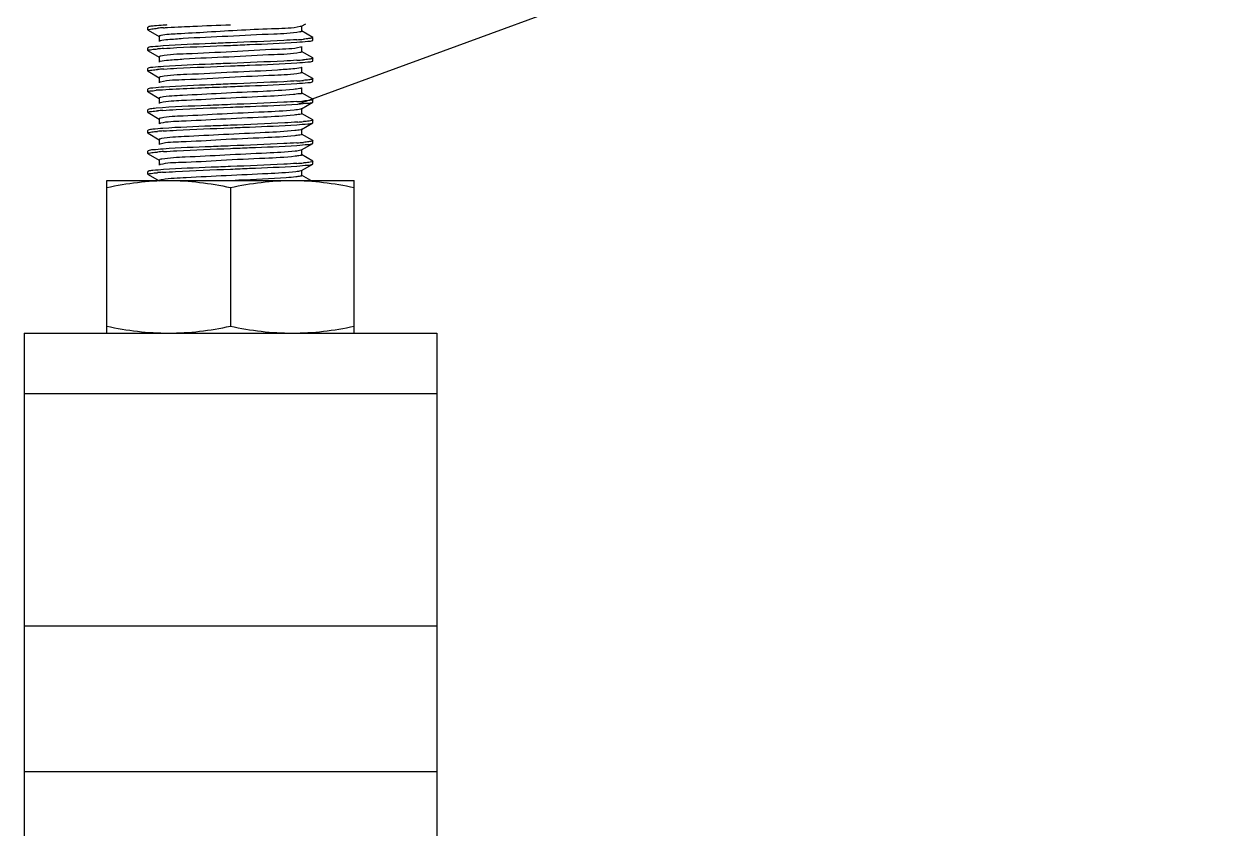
# Model space of a CAD drawing. Extents: x 1725261 to 1937680, y 860327 to 1571294.
# Drawn here: x 1839342 to 1840739, y 1248495 to 1249424 of the extents above; entities that cross this region are included whole.
import ezdxf

# ---------------------------------------------------------------- set-up
doc = ezdxf.new("R2010")
doc.units = 0
doc.header["$LTSCALE"] = 1000
doc.header["$MEASUREMENT"] = 0
doc.styles.get("Standard").update_dxf_attribs({"font": 'gbenor.shx', "bigfont": 'gbcbig.shx'})
doc.dimstyles.get("Standard").update_dxf_attribs({"dimtxt": 0.18, "dimasz": 0.18, "dimexe": 0.18, "dimexo": 0.0625, "dimgap": 0.09, "dimtad": 0, "dimtih": 1, "dimtoh": 1, "dimdec": 4, "dimzin": 0, "dimdsep": 46, "dimtxsty": 'Standard', "dimcen": 0.09, "dimadec": 0, "dimazin": 0, "dimtfac": 1, "dimtdec": 4, "dimtofl": 0, "dimtmove": 0, "dimatfit": 3, "dimfxl": 0, "dimtolj": 1, "dimtzin": 0, "dimarcsym": 0})

msp = doc.modelspace()

# ---------------------------------------------------------------- linework, layer by layer
at = {"linetype": 'Continuous'}
for p, q in [((1839662.4, 1249421.6), (1839667.5, 1249424.6)), ((1839485.3, 1249420.7), (1839485.1, 1249420.5)), ((1839485.1, 1249417.5), (1839485.1, 1249420.5)), ((1839485.3, 1249417.2), (1839485.1, 1249417.5)), ((1839485.3, 1249417.2), (1839498.2, 1249409.7)), ((1839498, 1249410), (1839498, 1249404.1)), ((1839675.4, 1249408.8), (1839662.4, 1249416.3)), ((1839662.7, 1249416), (1839662.7, 1249421.9)), ((1839675.4, 1249408.8), (1839675.6, 1249408.6)), ((1839675.6, 1249405.6), (1839675.6, 1249408.6)), ((1839485.3, 1249396.9), (1839485.1, 1249396.6)), ((1839485.1, 1249393.7), (1839485.1, 1249396.6)), ((1839662.7, 1249392.2), (1839662.7, 1249398.1)), ((1839675.4, 1249405.3), (1839675.6, 1249405.6)), ((1839485.3, 1249393.4), (1839485.1, 1249393.7)), ((1839485.3, 1249393.4), (1839498.2, 1249385.9)), ((1839498, 1249386.2), (1839498, 1249380.3)), ((1839661.3, 1249391.5), (1839660.6, 1249391.3)), ((1839675.4, 1249385), (1839662.4, 1249392.5)), ((1839675.4, 1249385), (1839675.6, 1249384.7)), ((1839675.4, 1249381.5), (1839675.6, 1249381.8)), ((1839675.6, 1249381.8), (1839675.6, 1249384.7)), ((1839485.3, 1249373.1), (1839485.1, 1249372.8)), ((1839485.1, 1249369.9), (1839485.1, 1249372.8)), ((1839485.3, 1249369.6), (1839485.1, 1249369.9)), ((1839485.3, 1249369.6), (1839498.2, 1249362.1)), ((1839661.6, 1249367.7), (1839660.7, 1249367.5)), ((1839675.4, 1249361.2), (1839662.4, 1249368.7)), ((1839662.7, 1249368.4), (1839662.7, 1249374.3)), ((1839498, 1249362.4), (1839498, 1249356.5)), ((1839675.4, 1249361.2), (1839675.6, 1249360.9)), ((1839675.4, 1249357.7), (1839675.6, 1249357.9)), ((1839675.6, 1249357.9), (1839675.6, 1249360.9)), ((1839485.3, 1249349.3), (1839485.1, 1249349)), ((1839485.1, 1249346), (1839485.1, 1249349)), ((1839485.3, 1249345.8), (1839485.1, 1249346)), ((1839485.3, 1249345.8), (1839498.2, 1249338.3)), ((1839498, 1249338.6), (1839498, 1249332.6)), ((1839675.4, 1249337.4), (1839662.4, 1249344.9)), ((1839662.7, 1249344.6), (1839662.7, 1249350.5)), ((1839485.3, 1249325.5), (1839485.1, 1249325.2)), ((1839485.1, 1249322.2), (1839485.1, 1249325.2)), ((1839662.4, 1249326.4), (1839675.4, 1249333.9)), ((1839662.7, 1249320.7), (1839662.7, 1249326.7)), ((1839675.4, 1249337.4), (1839675.6, 1249337.1)), ((1839675.4, 1249333.9), (1839675.6, 1249334.1)), ((1839675.6, 1249334.1), (1839675.6, 1249337.1)), ((1839485.3, 1249322), (1839485.1, 1249322.2)), ((1839485.3, 1249322), (1839498.2, 1249314.5)), ((1839498, 1249314.8), (1839498, 1249308.8)), ((1839675.4, 1249313.6), (1839662.4, 1249321)), ((1839675.4, 1249313.6), (1839675.6, 1249313.3)), ((1839675.6, 1249310.3), (1839675.6, 1249313.3)), ((1839485.3, 1249301.7), (1839485.1, 1249301.4)), ((1839485.1, 1249298.4), (1839485.1, 1249301.4)), ((1839485.3, 1249298.2), (1839485.1, 1249298.4)), ((1839485.3, 1249298.2), (1839498.2, 1249290.7)), ((1839662.4, 1249302.6), (1839675.4, 1249310.1)), ((1839675.4, 1249289.7), (1839662.4, 1249297.2)), ((1839662.7, 1249296.9), (1839662.7, 1249302.9)), ((1839675.4, 1249310.1), (1839675.6, 1249310.3)), ((1839498, 1249291), (1839498, 1249285)), ((1839662.4, 1249278.8), (1839675.4, 1249286.3)), ((1839675.4, 1249289.7), (1839675.6, 1249289.5)), ((1839675.4, 1249286.3), (1839675.6, 1249286.5)), ((1839675.6, 1249286.5), (1839675.6, 1249289.5)), ((1839485.3, 1249277.8), (1839485.1, 1249277.6)), ((1839485.1, 1249274.6), (1839485.1, 1249277.6)), ((1839485.3, 1249274.3), (1839485.1, 1249274.6)), ((1839485.3, 1249274.3), (1839498.2, 1249266.9)), ((1839675.4, 1249265.9), (1839662.4, 1249273.4)), ((1839662.7, 1249273.1), (1839662.7, 1249279.1)), ((1839498, 1249267.2), (1839498, 1249261.2)), ((1839662.4, 1249255), (1839675.4, 1249262.4)), ((1839662.7, 1249249.3), (1839662.7, 1249255.3)), ((1839675.4, 1249265.9), (1839675.6, 1249265.7)), ((1839675.4, 1249262.4), (1839675.6, 1249262.7)), ((1839675.6, 1249262.7), (1839675.6, 1249265.7)), ((1839437.5, 1249243.6), (1839723.2, 1249243.6)), ((1839437.5, 1249067.4), (1839437.5, 1249243.6)), ((1839485.3, 1249254), (1839485.1, 1249253.8)), ((1839485.1, 1249250.8), (1839485.1, 1249253.8)), ((1839485.2, 1249250.6), (1839485.1, 1249250.8)), ((1839485.3, 1249250.5), (1839485.2, 1249250.6)), ((1839485.3, 1249250.5), (1839498.2, 1249243)), ((1839589.9, 1249243.8), (1839585.6, 1249243.6)), ((1839673.2, 1249243.4), (1839662.4, 1249249.6)), ((1839723.2, 1249067.4), (1839723.2, 1249243.6)), ((1839580.3, 1249235.5), (1839580.3, 1249075.4)), ((1839342.2, 1249067.4), (1839818.5, 1249067.4)), ((1839342.2, 1249067.4), (1839342.2, 1246769.5)), ((1839818.5, 1249067.4), (1839818.5, 1246769.5)), ((1839342.2, 1248997.6), (1839818.5, 1248997.6)), ((1839342.2, 1248729.7), (1839818.5, 1248729.7)), ((1839342.2, 1248561.4), (1839818.5, 1248561.4))]:
    msp.add_line(p, q, dxfattribs=at)
for centre, radius, start, end in [((1839530.5, 1249010.6), 410.2, 93.8255, 94.8061), ((1839656.8, 1249433.8), 19, 281.4976, 282.7913), ((1839530.4, 1248987.7), 409.2, 93.8313, 94.8079), ((1839629.3, 1249826.5), 421.3, 273.7687, 274.7934), ((1839629.5, 1249800.8), 419.4, 273.7798, 274.7941), ((1839530.8, 1248958.6), 414.5, 93.8001, 94.8043), ((1839629.5, 1249776.8), 419.2, 273.7814, 274.7938), ((1839518.3, 1249087.1), 261.7, 94.6795, 95.2422), ((1839524.7, 1249010.5), 338.6, 94.4921, 94.6937), ((1839629.4, 1249753.9), 420.2, 273.7757, 274.7933), ((1839529.4, 1248928.8), 396.6, 93.9107, 94.8136), ((1839631, 1249709.3), 399.2, 273.9022, 274.8051), ((1839529.9, 1248898.6), 403.1, 93.8693, 94.8111), ((1839629.3, 1249707.5), 421.4, 273.7681, 274.7934), ((1839530.4, 1248868.9), 409, 93.8324, 94.808), ((1839629.5, 1249681.8), 419.4, 273.7796, 274.7941), ((1839528.5, 1248868.7), 385.3, 93.9707, 94.8291)]:
    msp.add_arc(centre, radius, start, end, dxfattribs=at)
for points, knots in [([(1839507, 1249423.1), (1839505.6, 1249423), (1839500.8, 1249422.7), (1839495.9, 1249422.3), (1839492.5, 1249422)], [0, 0, 0, 0, 0.294617, 1, 1, 1, 1]), ([(1839523.9, 1249421), (1839528.2, 1249421.2), (1839547, 1249422.1), (1839565.8, 1249422.9), (1839580.3, 1249423.4)], [0, 0, 0, 0, 0.227178, 1, 1, 1, 1]), ([(1839485.1, 1249417.5), (1839485.1, 1249417.9), (1839487.3, 1249418.2), (1839488.4, 1249418.5), (1839489.5, 1249418.6)], [0, 0, 0, 0, 0.27238, 1, 1, 1, 1]), ([(1839492.5, 1249422), (1839491.6, 1249421.9), (1839489.2, 1249421.5), (1839486.6, 1249421.5), (1839485.3, 1249420.7)], [0, 0, 0, 0, 0.375527, 1, 1, 1, 1]), ([(1839500, 1249410.9), (1839499.5, 1249410.8), (1839498.9, 1249410.6), (1839498, 1249410.3), (1839498, 1249410)], [0, 0, 0, 0, 0.704888, 1, 1, 1, 1]), ([(1839660.6, 1249415.1), (1839650.7, 1249413.1), (1839622.7, 1249412.5), (1839577.9, 1249409.7), (1839536.9, 1249408.3), (1839510.9, 1249406.2), (1839501.9, 1249405.5), (1839499, 1249404.7)], [0, 0, 0, 0, 0.186906, 0.5149, 0.834439, 0.943372, 1, 1, 1, 1]), ([(1839661, 1249421.2), (1839651.7, 1249419.1), (1839615.6, 1249418.4), (1839568.4, 1249415.6), (1839524.2, 1249413), (1839506.2, 1249412.2), (1839500, 1249410.9)], [0, 0, 0, 0, 0.176504, 0.667042, 0.88168, 1, 1, 1, 1]), ([(1839503.1, 1249419.9), (1839504.6, 1249420), (1839511.6, 1249420.4), (1839518.5, 1249420.8), (1839523.9, 1249421)], [0, 0, 0, 0, 0.219992, 1, 1, 1, 1]), ([(1839662.4, 1249421.6), (1839662.3, 1249421.5), (1839661.8, 1249421.4), (1839661.3, 1249421.2), (1839661, 1249421.2)], [0, 0, 0, 0, 0.401788, 1, 1, 1, 1]), ([(1839662.7, 1249416), (1839662.7, 1249415.8), (1839662, 1249415.4), (1839661.4, 1249415.3), (1839661, 1249415.2)], [0, 0, 0, 0, 0.301708, 1, 1, 1, 1]), ([(1839675.6, 1249408.6), (1839675.6, 1249408.1), (1839673.1, 1249407.8), (1839671.9, 1249407.5), (1839670.6, 1249407.3)], [0, 0, 0, 0, 0.270407, 1, 1, 1, 1]), ([(1839485.1, 1249393.7), (1839485.1, 1249394.1), (1839487.3, 1249394.4), (1839488.5, 1249394.7), (1839489.6, 1249394.8)], [0, 0, 0, 0, 0.271848, 1, 1, 1, 1]), ([(1839502.7, 1249399), (1839498.7, 1249398.7), (1839493.1, 1249397.9), (1839486.9, 1249397.8), (1839485.3, 1249396.9)], [0, 0, 0, 0, 0.690101, 1, 1, 1, 1]), ([(1839499, 1249404.7), (1839498.8, 1249404.6), (1839498.6, 1249404.5), (1839498.3, 1249404.4), (1839498.2, 1249404.4)], [0, 0, 0, 0, 0.569178, 1, 1, 1, 1]), ([(1839661.3, 1249397.4), (1839652.3, 1249395.2), (1839625.5, 1249395), (1839581.7, 1249392.2), (1839537.2, 1249389.7), (1839509.7, 1249389.1), (1839500, 1249387.1)], [0, 0, 0, 0, 0.172112, 0.49211, 0.816561, 1, 1, 1, 1]), ([(1839580.3, 1249402.6), (1839572.9, 1249402.3), (1839547, 1249401.2), (1839521.1, 1249400.3), (1839502.7, 1249399)], [0, 0, 0, 0, 0.289182, 1, 1, 1, 1]), ([(1839503.1, 1249396), (1839508.1, 1249396.4), (1839533.9, 1249397.8), (1839559.6, 1249398.8), (1839580.3, 1249399.6)], [0, 0, 0, 0, 0.196967, 1, 1, 1, 1]), ([(1839657, 1249406.1), (1839651.9, 1249405.8), (1839626.4, 1249404.4), (1839600.8, 1249403.4), (1839580.3, 1249402.6)], [0, 0, 0, 0, 0.198238, 1, 1, 1, 1]), ([(1839580.3, 1249399.6), (1839587.7, 1249399.9), (1839613.3, 1249401), (1839638.9, 1249402), (1839657.1, 1249403.2)], [0, 0, 0, 0, 0.287875, 1, 1, 1, 1]), ([(1839657.1, 1249403.2), (1839661.3, 1249403.5), (1839667.3, 1249404.3), (1839673.7, 1249404.4), (1839675.4, 1249405.3)], [0, 0, 0, 0, 0.690891, 1, 1, 1, 1]), ([(1839662.4, 1249397.8), (1839662.3, 1249397.8), (1839661.9, 1249397.6), (1839661.5, 1249397.5), (1839661.3, 1249397.4)], [0, 0, 0, 0, 0.412535, 1, 1, 1, 1]), ([(1839500, 1249387.1), (1839499.5, 1249387), (1839498.9, 1249386.8), (1839498, 1249386.4), (1839498, 1249386.2)], [0, 0, 0, 0, 0.705209, 1, 1, 1, 1]), ([(1839499.2, 1249380.9), (1839499, 1249380.9), (1839498.7, 1249380.8), (1839498.4, 1249380.6), (1839498.2, 1249380.6)], [0, 0, 0, 0, 0.582256, 1, 1, 1, 1]), ([(1839660.6, 1249391.3), (1839650.9, 1249389.3), (1839623.2, 1249388.7), (1839578.7, 1249385.9), (1839537.8, 1249384.5), (1839511.5, 1249382.4), (1839502.3, 1249381.8), (1839499.2, 1249380.9)], [0, 0, 0, 0, 0.184419, 0.509926, 0.829804, 0.940533, 1, 1, 1, 1]), ([(1839657.1, 1249382.3), (1839652, 1249382), (1839626.5, 1249380.6), (1839600.9, 1249379.6), (1839580.3, 1249378.8)], [0, 0, 0, 0, 0.198015, 1, 1, 1, 1]), ([(1839657.1, 1249379.4), (1839661.3, 1249379.6), (1839667.3, 1249380.5), (1839673.7, 1249380.6), (1839675.4, 1249381.5)], [0, 0, 0, 0, 0.690866, 1, 1, 1, 1]), ([(1839662.7, 1249392.2), (1839662.7, 1249392), (1839662.1, 1249391.7), (1839661.7, 1249391.6), (1839661.3, 1249391.5)], [0, 0, 0, 0, 0.309908, 1, 1, 1, 1]), ([(1839675.6, 1249384.7), (1839675.6, 1249384.3), (1839673.1, 1249384), (1839671.9, 1249383.7), (1839670.7, 1249383.5)], [0, 0, 0, 0, 0.270549, 1, 1, 1, 1]), ([(1839485.1, 1249369.9), (1839485.1, 1249370.3), (1839487.4, 1249370.6), (1839488.6, 1249370.9), (1839489.7, 1249371)], [0, 0, 0, 0, 0.2714, 1, 1, 1, 1]), ([(1839503.1, 1249375.2), (1839499, 1249374.9), (1839493.2, 1249374.1), (1839486.9, 1249374), (1839485.3, 1249373.1)], [0, 0, 0, 0, 0.690433, 1, 1, 1, 1]), ([(1839660.7, 1249367.5), (1839651.1, 1249365.5), (1839623.7, 1249364.9), (1839579.4, 1249362.4), (1839535.6, 1249359.7), (1839508.7, 1249359.4), (1839499.5, 1249357.2)], [0, 0, 0, 0, 0.18225, 0.50532, 0.825389, 1, 1, 1, 1]), ([(1839661.6, 1249373.7), (1839658.6, 1249372.9), (1839649.5, 1249372.2), (1839623.3, 1249370.1), (1839582.5, 1249368.7), (1839537.7, 1249365.9), (1839509.9, 1249365.3), (1839500.1, 1249363.3)], [0, 0, 0, 0, 0.057877, 0.167606, 0.487311, 0.814214, 1, 1, 1, 1]), ([(1839580.3, 1249378.8), (1839572.9, 1249378.5), (1839547.1, 1249377.4), (1839521.4, 1249376.4), (1839503.1, 1249375.2)], [0, 0, 0, 0, 0.288643, 1, 1, 1, 1]), ([(1839503.4, 1249372.2), (1839508.4, 1249372.6), (1839534.1, 1249374), (1839559.7, 1249375), (1839580.3, 1249375.8)], [0, 0, 0, 0, 0.197595, 1, 1, 1, 1]), ([(1839580.3, 1249375.8), (1839587.7, 1249376.1), (1839613.3, 1249377.1), (1839638.9, 1249378.1), (1839657.1, 1249379.4)], [0, 0, 0, 0, 0.287899, 1, 1, 1, 1]), ([(1839662.4, 1249374), (1839662.3, 1249374), (1839662.1, 1249373.8), (1839661.8, 1249373.7), (1839661.6, 1249373.7)], [0, 0, 0, 0, 0.424841, 1, 1, 1, 1]), ([(1839662.7, 1249368.4), (1839662.7, 1249368.2), (1839662.3, 1249367.9), (1839661.9, 1249367.8), (1839661.6, 1249367.7)], [0, 0, 0, 0, 0.32015, 1, 1, 1, 1]), ([(1839500.1, 1249363.3), (1839499.5, 1249363.2), (1839498.9, 1249363), (1839498, 1249362.6), (1839498, 1249362.4)], [0, 0, 0, 0, 0.705913, 1, 1, 1, 1]), ([(1839499.5, 1249357.2), (1839499.3, 1249357.1), (1839498.8, 1249357), (1839498.4, 1249356.9), (1839498.2, 1249356.8)], [0, 0, 0, 0, 0.593653, 1, 1, 1, 1]), ([(1839580.3, 1249355), (1839572.9, 1249354.7), (1839547.3, 1249353.6), (1839521.6, 1249352.6), (1839503.4, 1249351.4)], [0, 0, 0, 0, 0.288182, 1, 1, 1, 1]), ([(1839657.1, 1249358.5), (1839652.1, 1249358.2), (1839626.5, 1249356.8), (1839600.9, 1249355.8), (1839580.3, 1249355)], [0, 0, 0, 0, 0.197982, 1, 1, 1, 1]), ([(1839580.3, 1249352), (1839587.7, 1249352.3), (1839613.3, 1249353.3), (1839638.9, 1249354.3), (1839657.1, 1249355.5)], [0, 0, 0, 0, 0.287815, 1, 1, 1, 1]), ([(1839657.1, 1249355.5), (1839661.3, 1249355.8), (1839667.2, 1249356.7), (1839673.7, 1249356.7), (1839675.4, 1249357.7)], [0, 0, 0, 0, 0.690907, 1, 1, 1, 1]), ([(1839675.6, 1249360.9), (1839675.6, 1249360.5), (1839673.1, 1249360.2), (1839671.9, 1249359.9), (1839670.7, 1249359.7)], [0, 0, 0, 0, 0.270562, 1, 1, 1, 1]), ([(1839485.1, 1249346), (1839485.1, 1249346.9), (1839489.9, 1249346.8), (1839492.1, 1249347.5), (1839494.4, 1249347.7)], [0, 0, 0, 0, 0.263671, 1, 1, 1, 1]), ([(1839503.4, 1249351.4), (1839499.2, 1249351.1), (1839493.3, 1249350.3), (1839486.9, 1249350.2), (1839485.3, 1249349.3)], [0, 0, 0, 0, 0.690711, 1, 1, 1, 1]), ([(1839500.1, 1249339.5), (1839499.6, 1249339.4), (1839498.9, 1249339.2), (1839498, 1249338.8), (1839498, 1249338.6)], [0, 0, 0, 0, 0.706519, 1, 1, 1, 1]), ([(1839498.2, 1249348.1), (1839503.2, 1249348.5), (1839530.6, 1249350.1), (1839558, 1249351.1), (1839580.3, 1249352)], [0, 0, 0, 0, 0.18466, 1, 1, 1, 1]), ([(1839653, 1249342.7), (1839641.2, 1249341.5), (1839613.1, 1249340.1), (1839570, 1249338.3), (1839530.9, 1249335.8), (1839507.6, 1249335.2), (1839499.7, 1249333.4)], [0, 0, 0, 0, 0.231234, 0.549995, 0.841234, 1, 1, 1, 1]), ([(1839653, 1249348.6), (1839641.3, 1249347.5), (1839613.5, 1249346.1), (1839570.8, 1249344.3), (1839531.6, 1249341.9), (1839508.3, 1249341.1), (1839500.1, 1249339.5)], [0, 0, 0, 0, 0.229049, 0.545233, 0.836568, 1, 1, 1, 1]), ([(1839661.9, 1249350), (1839661.4, 1249349.8), (1839658.5, 1249349.2), (1839655.5, 1249348.9), (1839653, 1249348.6)], [0, 0, 0, 0, 0.152403, 1, 1, 1, 1]), ([(1839662.7, 1249344.6), (1839662.7, 1249343.7), (1839657.7, 1249343.7), (1839655.4, 1249342.9), (1839653, 1249342.7)], [0, 0, 0, 0, 0.264973, 1, 1, 1, 1]), ([(1839662.4, 1249350.2), (1839662.4, 1249350.2), (1839662.2, 1249350.1), (1839662, 1249350), (1839661.9, 1249350)], [0, 0, 0, 0, 0.438999, 1, 1, 1, 1]), ([(1839494.4, 1249326.9), (1839493.3, 1249326.8), (1839490.3, 1249326.4), (1839487, 1249326.4), (1839485.3, 1249325.5)], [0, 0, 0, 0, 0.380478, 1, 1, 1, 1]), ([(1839580.3, 1249331.2), (1839571.5, 1249330.8), (1839542.9, 1249329.6), (1839514.2, 1249328.7), (1839494.4, 1249326.9)], [0, 0, 0, 0, 0.307364, 1, 1, 1, 1]), ([(1839499.7, 1249333.4), (1839499.4, 1249333.4), (1839498.9, 1249333.2), (1839498.4, 1249333.1), (1839498.2, 1249332.9)], [0, 0, 0, 0, 0.599327, 1, 1, 1, 1]), ([(1839653.7, 1249324.9), (1839642.2, 1249323.7), (1839614.5, 1249322.3), (1839571.8, 1249320.5), (1839532.2, 1249318.1), (1839508.6, 1249317.3), (1839500.2, 1249315.7)], [0, 0, 0, 0, 0.225271, 0.541123, 0.834355, 1, 1, 1, 1]), ([(1839502.4, 1249324.5), (1839507.4, 1249324.9), (1839533.4, 1249326.4), (1839559.4, 1249327.4), (1839580.3, 1249328.2)], [0, 0, 0, 0, 0.195382, 1, 1, 1, 1]), ([(1839657.1, 1249334.7), (1839652, 1249334.4), (1839626.4, 1249332.9), (1839600.9, 1249332), (1839580.3, 1249331.2)], [0, 0, 0, 0, 0.198096, 1, 1, 1, 1]), ([(1839580.3, 1249328.2), (1839587.9, 1249328.5), (1839613.8, 1249329.5), (1839639.8, 1249330.5), (1839658.2, 1249331.8)], [0, 0, 0, 0, 0.289675, 1, 1, 1, 1]), ([(1839662.4, 1249326.4), (1839662.1, 1249326.2), (1839659.2, 1249325.4), (1839656.3, 1249325.2), (1839653.7, 1249324.9)], [0, 0, 0, 0, 0.123943, 1, 1, 1, 1]), ([(1839658.2, 1249331.8), (1839662.2, 1249332.1), (1839667.7, 1249332.9), (1839673.8, 1249333), (1839675.4, 1249333.9)], [0, 0, 0, 0, 0.689778, 1, 1, 1, 1]), ([(1839675.6, 1249337.1), (1839675.6, 1249336.6), (1839673.1, 1249336.4), (1839671.9, 1249336), (1839670.6, 1249335.9)], [0, 0, 0, 0, 0.27051, 1, 1, 1, 1]), ([(1839485.1, 1249322.2), (1839485.1, 1249322.4), (1839486.6, 1249323.3), (1839488, 1249323.2), (1839489.3, 1249323.4)], [0, 0, 0, 0, 0.087797, 1, 1, 1, 1]), ([(1839500.2, 1249315.7), (1839499.7, 1249315.6), (1839499, 1249315.4), (1839498, 1249315), (1839498, 1249314.8)], [0, 0, 0, 0, 0.708127, 1, 1, 1, 1]), ([(1839653.7, 1249319), (1839642, 1249317.8), (1839613.7, 1249316.3), (1839570.3, 1249314.5), (1839530.8, 1249311.9), (1839507.4, 1249311.5), (1839499.5, 1249309.6)], [0, 0, 0, 0, 0.229241, 0.549849, 0.842936, 1, 1, 1, 1]), ([(1839658.2, 1249311), (1839653.1, 1249310.6), (1839627.2, 1249309.2), (1839601.2, 1249308.2), (1839580.3, 1249307.3)], [0, 0, 0, 0, 0.195558, 1, 1, 1, 1]), ([(1839662.7, 1249320.7), (1839662.7, 1249319.9), (1839658.1, 1249319.9), (1839656, 1249319.2), (1839653.7, 1249319)], [0, 0, 0, 0, 0.265614, 1, 1, 1, 1]), ([(1839675.6, 1249313.3), (1839675.6, 1249312.9), (1839673.4, 1249312.6), (1839672.3, 1249312.3), (1839671.1, 1249312.1)], [0, 0, 0, 0, 0.272165, 1, 1, 1, 1]), ([(1839485.1, 1249298.4), (1839485.1, 1249298.8), (1839487.3, 1249299.1), (1839488.4, 1249299.4), (1839489.5, 1249299.6)], [0, 0, 0, 0, 0.272398, 1, 1, 1, 1]), ([(1839502.4, 1249303.7), (1839498.4, 1249303.4), (1839492.9, 1249302.7), (1839486.9, 1249302.5), (1839485.3, 1249301.7)], [0, 0, 0, 0, 0.689705, 1, 1, 1, 1]), ([(1839499.5, 1249309.6), (1839499.2, 1249309.5), (1839498.8, 1249309.4), (1839498.4, 1249309.2), (1839498.2, 1249309.1)], [0, 0, 0, 0, 0.591838, 1, 1, 1, 1]), ([(1839654.5, 1249301.2), (1839643.2, 1249300), (1839615.8, 1249298.6), (1839573.2, 1249296.7), (1839533.3, 1249294.4), (1839509.3, 1249293.5), (1839500.6, 1249291.9)], [0, 0, 0, 0, 0.220169, 0.534105, 0.829282, 1, 1, 1, 1]), ([(1839580.3, 1249307.3), (1839572.8, 1249307), (1839546.8, 1249306), (1839520.8, 1249305), (1839502.4, 1249303.7)], [0, 0, 0, 0, 0.289807, 1, 1, 1, 1]), ([(1839502.7, 1249300.8), (1839507.8, 1249301.1), (1839533.7, 1249302.6), (1839559.5, 1249303.5), (1839580.3, 1249304.4)], [0, 0, 0, 0, 0.196205, 1, 1, 1, 1]), ([(1839580.3, 1249304.4), (1839587.7, 1249304.7), (1839613.2, 1249305.7), (1839638.8, 1249306.7), (1839657, 1249307.9)], [0, 0, 0, 0, 0.2877, 1, 1, 1, 1]), ([(1839662.4, 1249302.6), (1839662.1, 1249302.4), (1839659.5, 1249301.7), (1839656.8, 1249301.4), (1839654.5, 1249301.2)], [0, 0, 0, 0, 0.126191, 1, 1, 1, 1]), ([(1839662.7, 1249296.9), (1839662.7, 1249296.2), (1839658.5, 1249296), (1839656.5, 1249295.4), (1839654.5, 1249295.2)], [0, 0, 0, 0, 0.266397, 1, 1, 1, 1]), ([(1839657, 1249307.9), (1839661.2, 1249308.2), (1839667.2, 1249309), (1839673.7, 1249309.1), (1839675.4, 1249310.1)], [0, 0, 0, 0, 0.691019, 1, 1, 1, 1]), ([(1839500.6, 1249291.9), (1839500, 1249291.8), (1839499.2, 1249291.6), (1839498, 1249291.3), (1839498, 1249291)], [0, 0, 0, 0, 0.712882, 1, 1, 1, 1]), ([(1839499.3, 1249285.7), (1839499.1, 1249285.6), (1839498.7, 1249285.5), (1839498.4, 1249285.4), (1839498.2, 1249285.3)], [0, 0, 0, 0, 0.58487, 1, 1, 1, 1]), ([(1839654.5, 1249295.2), (1839642.8, 1249294), (1839614.3, 1249292.5), (1839570.6, 1249290.8), (1839530.8, 1249288), (1839507.1, 1249287.7), (1839499.3, 1249285.7)], [0, 0, 0, 0, 0.226976, 0.549217, 0.844212, 1, 1, 1, 1]), ([(1839580.3, 1249283.5), (1839572.9, 1249283.2), (1839547, 1249282.2), (1839521.1, 1249281.2), (1839502.7, 1249279.9)], [0, 0, 0, 0, 0.289201, 1, 1, 1, 1]), ([(1839657, 1249287.1), (1839651.9, 1249286.7), (1839626.4, 1249285.3), (1839600.8, 1249284.4), (1839580.3, 1249283.5)], [0, 0, 0, 0, 0.198249, 1, 1, 1, 1]), ([(1839580.3, 1249280.6), (1839587.7, 1249280.9), (1839613.3, 1249281.9), (1839638.9, 1249282.9), (1839657.1, 1249284.1)], [0, 0, 0, 0, 0.287873, 1, 1, 1, 1]), ([(1839657.1, 1249284.1), (1839661.3, 1249284.4), (1839667.3, 1249285.2), (1839673.7, 1249285.3), (1839675.4, 1249286.3)], [0, 0, 0, 0, 0.690906, 1, 1, 1, 1]), ([(1839675.6, 1249289.5), (1839675.6, 1249289), (1839673.1, 1249288.8), (1839671.9, 1249288.4), (1839670.6, 1249288.3)], [0, 0, 0, 0, 0.270399, 1, 1, 1, 1]), ([(1839485.1, 1249274.6), (1839485.1, 1249275), (1839487.3, 1249275.3), (1839488.5, 1249275.6), (1839489.6, 1249275.8)], [0, 0, 0, 0, 0.271865, 1, 1, 1, 1]), ([(1839502.7, 1249279.9), (1839498.7, 1249279.6), (1839493, 1249278.9), (1839486.9, 1249278.7), (1839485.3, 1249277.8)], [0, 0, 0, 0, 0.690089, 1, 1, 1, 1]), ([(1839655.2, 1249271.5), (1839643.5, 1249270.2), (1839615, 1249268.8), (1839570.9, 1249267), (1839530.8, 1249264.1), (1839506.9, 1249264), (1839499.2, 1249261.9)], [0, 0, 0, 0, 0.224472, 0.548168, 0.84513, 1, 1, 1, 1]), ([(1839655.2, 1249277.4), (1839644.2, 1249276.2), (1839617.1, 1249274.9), (1839574.7, 1249272.9), (1839534.4, 1249270.7), (1839510, 1249269.7), (1839501.1, 1249268.2)], [0, 0, 0, 0, 0.215068, 0.527073, 0.824187, 1, 1, 1, 1]), ([(1839503.1, 1249277), (1839508.1, 1249277.3), (1839533.9, 1249278.8), (1839559.6, 1249279.7), (1839580.3, 1249280.6)], [0, 0, 0, 0, 0.196944, 1, 1, 1, 1]), ([(1839662.4, 1249278.8), (1839662.2, 1249278.6), (1839659.8, 1249277.9), (1839657.3, 1249277.7), (1839655.2, 1249277.4)], [0, 0, 0, 0, 0.128615, 1, 1, 1, 1]), ([(1839662.7, 1249273.1), (1839662.7, 1249272.4), (1839658.9, 1249272.2), (1839657.1, 1249271.7), (1839655.2, 1249271.5)], [0, 0, 0, 0, 0.267341, 1, 1, 1, 1]), ([(1839503.1, 1249256.1), (1839499, 1249255.9), (1839493.2, 1249255.1), (1839486.9, 1249255), (1839485.3, 1249254)], [0, 0, 0, 0, 0.690423, 1, 1, 1, 1]), ([(1839501.1, 1249268.2), (1839500.3, 1249268.1), (1839499.4, 1249267.9), (1839498, 1249267.5), (1839498, 1249267.2)], [0, 0, 0, 0, 0.716853, 1, 1, 1, 1]), ([(1839499.2, 1249261.9), (1839499, 1249261.8), (1839498.7, 1249261.7), (1839498.4, 1249261.6), (1839498.2, 1249261.5)], [0, 0, 0, 0, 0.578532, 1, 1, 1, 1]), ([(1839501.8, 1249253.1), (1839506.9, 1249253.4), (1839533.1, 1249254.9), (1839559.2, 1249255.9), (1839580.3, 1249256.7)], [0, 0, 0, 0, 0.194182, 1, 1, 1, 1]), ([(1839580.3, 1249259.7), (1839572.9, 1249259.4), (1839547.1, 1249258.4), (1839521.4, 1249257.4), (1839503.1, 1249256.1)], [0, 0, 0, 0, 0.28866, 1, 1, 1, 1]), ([(1839657.1, 1249263.3), (1839652, 1249262.9), (1839626.5, 1249261.5), (1839600.9, 1249260.5), (1839580.3, 1249259.7)], [0, 0, 0, 0, 0.198019, 1, 1, 1, 1]), ([(1839580.3, 1249256.7), (1839587.7, 1249257), (1839613.3, 1249258.1), (1839638.9, 1249259.1), (1839657.1, 1249260.3)], [0, 0, 0, 0, 0.2879, 1, 1, 1, 1]), ([(1839662.4, 1249255), (1839662.2, 1249254.8), (1839660, 1249254.1), (1839657.8, 1249253.9), (1839655.8, 1249253.7)], [0, 0, 0, 0, 0.131217, 1, 1, 1, 1]), ([(1839657.1, 1249260.3), (1839661.3, 1249260.6), (1839667.3, 1249261.4), (1839673.7, 1249261.5), (1839675.4, 1249262.4)], [0, 0, 0, 0, 0.690878, 1, 1, 1, 1]), ([(1839675.6, 1249265.7), (1839675.6, 1249265.2), (1839673.1, 1249264.9), (1839671.9, 1249264.6), (1839670.7, 1249264.5)], [0, 0, 0, 0, 0.270547, 1, 1, 1, 1]), ([(1839437.5, 1249235.5), (1839449.2, 1249238), (1839472.9, 1249242.1), (1839496.9, 1249243.6), (1839508.9, 1249243.6)], [0, 0, 0, 0, 0.500766, 1, 1, 1, 1]), ([(1839485.1, 1249250.8), (1839485.1, 1249251.1), (1839486.9, 1249251.5), (1839487.8, 1249251.7), (1839488.7, 1249251.8)], [0, 0, 0, 0, 0.276774, 1, 1, 1, 1]), ([(1839501.5, 1249244.5), (1839500.8, 1249244.4), (1839499.7, 1249244.1), (1839498.5, 1249243.8), (1839498.1, 1249243.6)], [0, 0, 0, 0, 0.648621, 1, 1, 1, 1]), ([(1839655.8, 1249253.7), (1839645.1, 1249252.5), (1839618.3, 1249251.1), (1839576.1, 1249249.2), (1839535.5, 1249247), (1839510.7, 1249245.9), (1839501.5, 1249244.5)], [0, 0, 0, 0, 0.209983, 0.520062, 0.819106, 1, 1, 1, 1]), ([(1839508.9, 1249243.6), (1839520.9, 1249243.6), (1839544.9, 1249242.1), (1839568.6, 1249238), (1839580.3, 1249235.5)], [0, 0, 0, 0, 0.499234, 1, 1, 1, 1]), ([(1839580.3, 1249235.5), (1839592.1, 1249238), (1839615.8, 1249242.1), (1839639.8, 1249243.6), (1839651.8, 1249243.6)], [0, 0, 0, 0, 0.500766, 1, 1, 1, 1]), ([(1839655.8, 1249247.7), (1839652.2, 1249247.3), (1839630.2, 1249245.6), (1839608.2, 1249244.6), (1839589.9, 1249243.8)], [0, 0, 0, 0, 0.167768, 1, 1, 1, 1]), ([(1839651.8, 1249243.6), (1839663.8, 1249243.6), (1839687.8, 1249242.1), (1839711.5, 1249238), (1839723.2, 1249235.5)], [0, 0, 0, 0, 0.499234, 1, 1, 1, 1]), ([(1839662.7, 1249249.3), (1839662.7, 1249248.7), (1839659.2, 1249248.4), (1839657.6, 1249247.9), (1839655.8, 1249247.7)], [0, 0, 0, 0, 0.268465, 1, 1, 1, 1]), ([(1839437.5, 1249075.4), (1839449.2, 1249073), (1839472.9, 1249068.9), (1839496.9, 1249067.4), (1839508.9, 1249067.4)], [0, 0, 0, 0, 0.500766, 1, 1, 1, 1]), ([(1839508.9, 1249067.4), (1839520.9, 1249067.4), (1839544.9, 1249068.9), (1839568.6, 1249073), (1839580.3, 1249075.4)], [0, 0, 0, 0, 0.499234, 1, 1, 1, 1]), ([(1839580.3, 1249075.4), (1839592.1, 1249073), (1839615.8, 1249068.9), (1839639.8, 1249067.4), (1839651.8, 1249067.4)], [0, 0, 0, 0, 0.500766, 1, 1, 1, 1]), ([(1839651.8, 1249067.4), (1839663.8, 1249067.4), (1839687.8, 1249068.9), (1839711.5, 1249073), (1839723.2, 1249075.4)], [0, 0, 0, 0, 0.499234, 1, 1, 1, 1])]:
    msp.add_open_spline(points, degree=3, knots=knots, dxfattribs=at)
for points in [[(1839489.5, 1249418.6), (1839491.7, 1249418.9), (1839493.9, 1249419.1), (1839496.1, 1249419.3)], [(1839489.6, 1249394.8), (1839491.8, 1249395.1), (1839493.9, 1249395.3), (1839496.1, 1249395.5)], [(1839670.6, 1249407.3), (1839668.6, 1249407.1), (1839666.6, 1249406.9), (1839664.5, 1249406.7)], [(1839670.7, 1249383.5), (1839668.6, 1249383.3), (1839666.6, 1249383.1), (1839664.5, 1249382.9)], [(1839489.7, 1249371), (1839491.9, 1249371.3), (1839494, 1249371.5), (1839496.1, 1249371.7)], [(1839670.7, 1249359.7), (1839668.6, 1249359.4), (1839666.6, 1249359.3), (1839664.5, 1249359.1)], [(1839670.6, 1249335.9), (1839668.6, 1249335.6), (1839666.6, 1249335.4), (1839664.5, 1249335.3)], [(1839489.3, 1249323.4), (1839491.6, 1249323.7), (1839493.9, 1249323.9), (1839496.1, 1249324.1)], [(1839671.1, 1249312.1), (1839668.9, 1249311.8), (1839666.7, 1249311.6), (1839664.5, 1249311.5)], [(1839489.5, 1249299.6), (1839491.7, 1249299.9), (1839493.9, 1249300.1), (1839496.1, 1249300.3)], [(1839670.6, 1249288.3), (1839668.6, 1249288), (1839666.6, 1249287.8), (1839664.5, 1249287.6)], [(1839489.6, 1249275.8), (1839491.8, 1249276.1), (1839493.9, 1249276.3), (1839496.1, 1249276.4)], [(1839670.7, 1249264.5), (1839668.6, 1249264.2), (1839666.6, 1249264), (1839664.5, 1249263.8)], [(1839488.7, 1249251.8), (1839491.2, 1249252.2), (1839493.6, 1249252.4), (1839496.1, 1249252.6)]]:
    msp.add_open_spline(points, degree=3, dxfattribs=at)

# ---------------------------------------------------------------- leaders
msp.add_leader([(1839658.2, 1249331.8), (1840738.7, 1249727.6)], dimstyle='Standard', override={"dimgap": 20, "dimtad": 0})

doc.saveas('drawing.dxf')
